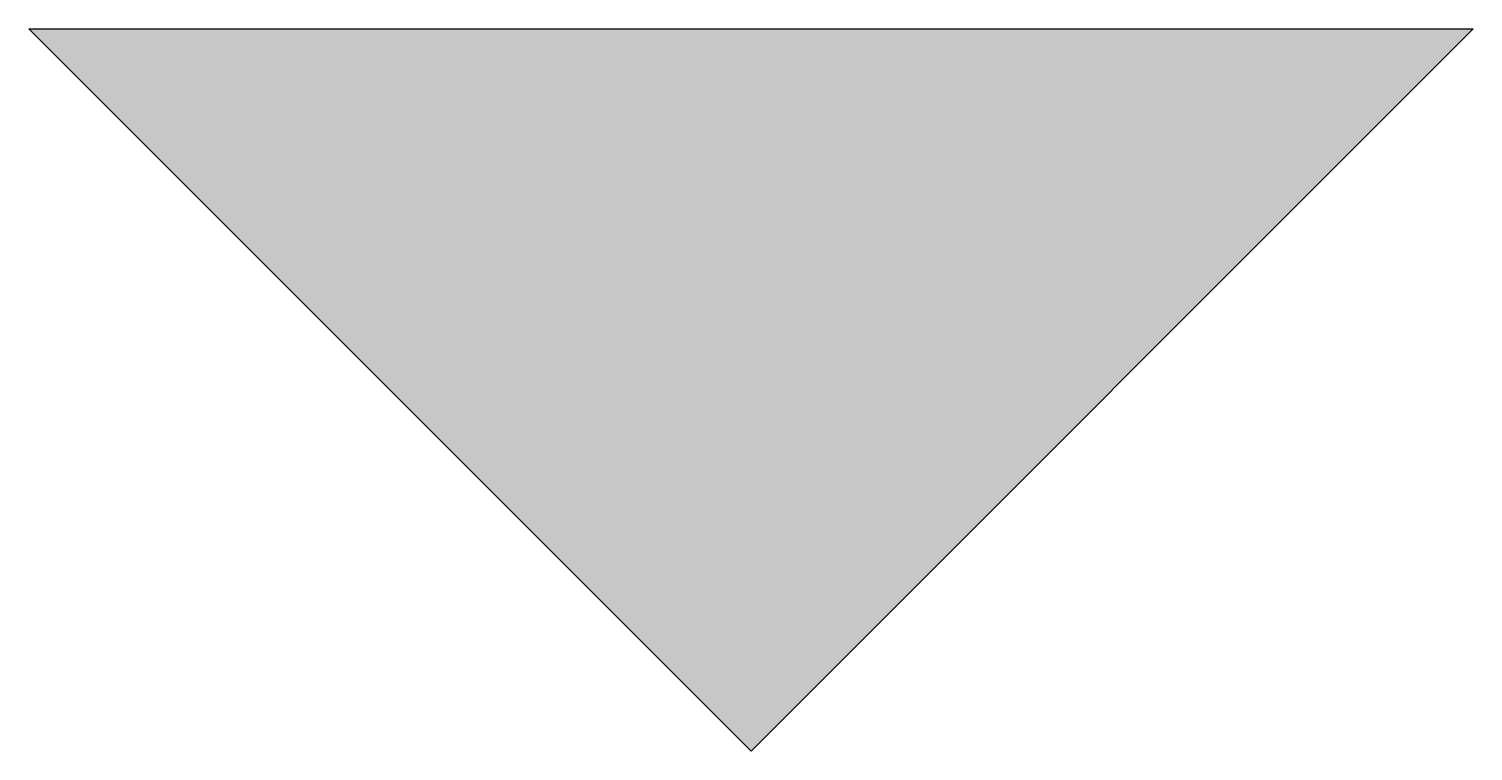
# Model space of a CAD drawing. Header units: millimetres. Extents: x -299 to 301, y 1 to 301.
import ezdxf

# ---------------------------------------------------------------- set-up
doc = ezdxf.new("R2010")
doc.units = ezdxf.units.MM

# ---------------------------------------------------------------- blocks, each defined once
blk = doc.blocks.new('室外地坪标高1')
blk.add_hatch(color=4).paths.add_polyline_path([(0, 0), (-300, 300), (300, 300)])
at = {"color": 4}
for p, q in [((0, 0), (-300, 300)), ((-300, 300), (300, 300)), ((0, 0), (300, 300))]:
    blk.add_line(p, q, dxfattribs=at)

msp = doc.modelspace()

# ---------------------------------------------------------------- block references
msp.add_blockref('室外地坪标高1', (1.15, 0.83))

doc.saveas('drawing.dxf')
